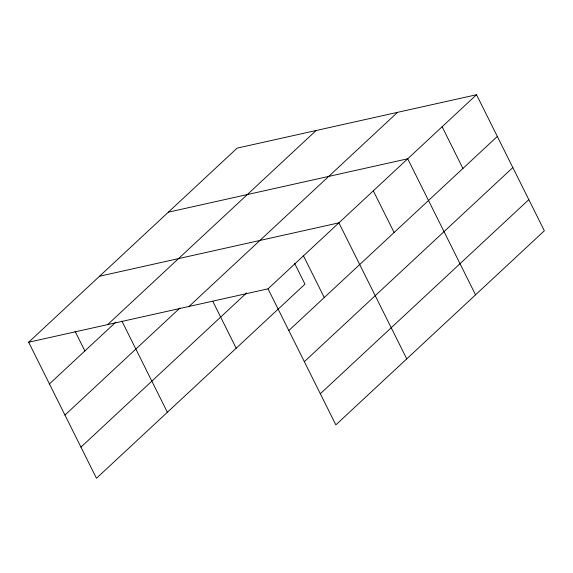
<?xml version="1.0" encoding="UTF-8"?>
<svg xmlns="http://www.w3.org/2000/svg" width="573" height="573" viewBox="0 0 573 573"><rect width="100%" height="100%" fill="white"/><g stroke="black" fill="none" stroke-linecap="round" stroke-linejoin="round"><path stroke-width="0.86" d="M294.629 263.415L304.979 284.165L96.479 478.269L28.65 342.224L237.15 148.121L476.521 94.731L544.35 230.776L335.85 424.88L268.021 288.835L476.521 94.731M107.645 324.605L316.138 130.501M49.443 383.931L115.825 322.133M64.964 415.06L179.994 307.973M189.026 306.448L397.526 112.351M80.958 447.141L246.619 292.918M288.813 330.542L497.314 136.438M304.335 361.67L512.835 167.567M320.328 393.744L528.829 199.648M168.34 212.175L407.711 158.785L475.547 294.83M99.537 276.229L338.908 222.84L406.744 358.884M28.65 342.224L268.021 288.835M442.12 126.755L462.912 168.462M373.31 190.809L394.109 232.516M303.468 255.837L324.261 297.545M212.848 301.441L236.176 348.219M121.927 321.131L167.373 412.274M75.077 331.258L84.89 350.934"/></g></svg>
